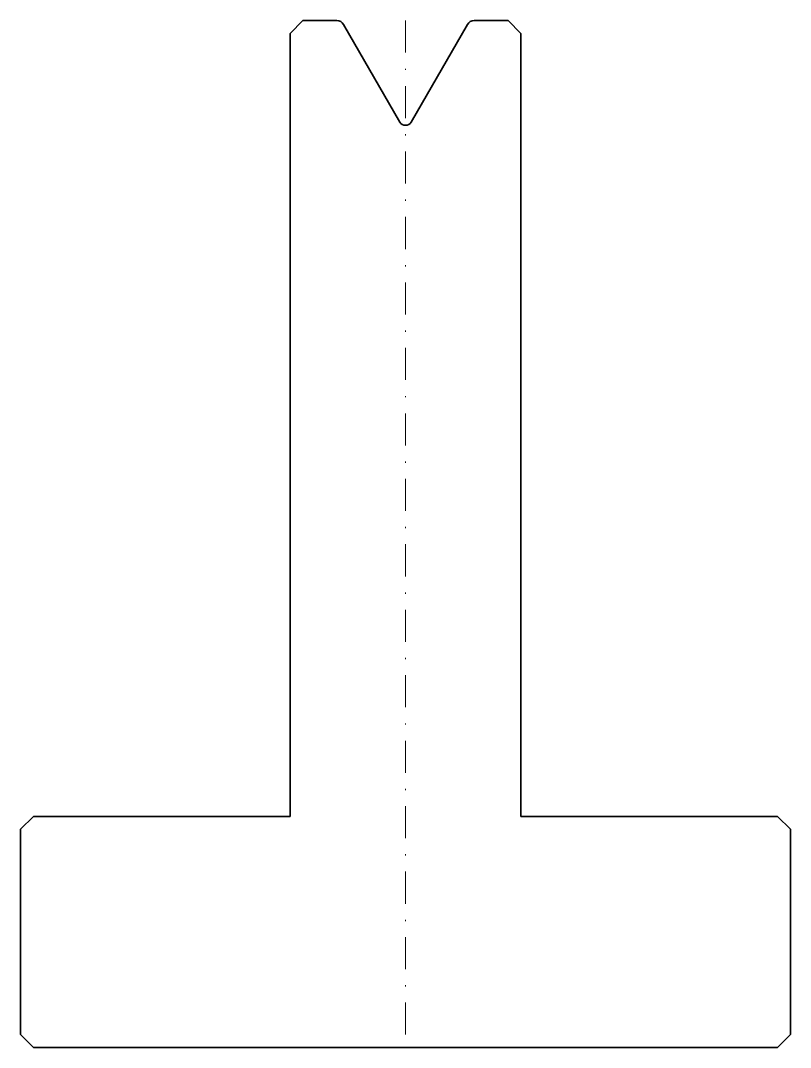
# Model space of a CAD drawing. Header units: millimetres. Extents: x -30 to 30, y 0 to 80.
import ezdxf

# ---------------------------------------------------------------- set-up
doc = ezdxf.new("R2010")
doc.units = ezdxf.units.MM
doc.header["$LTSCALE"] = 5
doc.linetypes.add('DASHDOT', pattern=[1, 0.5, -0.25, 0, -0.25])
doc.layers.add('2', color=7, linetype='Continuous', lineweight=18)

msp = doc.modelspace()

# ---------------------------------------------------------------- linework, layer by layer
at = {"layer": '2', "color": 7, "linetype": 'Continuous', "lineweight": 35}
for p, q in [((-8, 80), (-9, 79)), ((-5.346, 80), (-8, 80)), ((-0.433, 72.09), (-4.827, 79.7)), ((4.827, 79.7), (0.433, 72.09)), ((8, 80), (5.346, 80)), ((9, 79), (8, 80)), ((-9, 79), (-9, 18)), ((9, 18), (9, 79)), ((-29, 18), (-30, 17)), ((-9, 18), (-29, 18)), ((29, 18), (9, 18)), ((30, 17), (29, 18)), ((-30, 17), (-30, 1)), ((30, 1), (30, 17)), ((-30, 1), (-29, 0)), ((29, 0), (30, 1)), ((-29, 0), (29, 0))]:
    msp.add_line(p, q, dxfattribs=at)
at = {"layer": '2', "color": 7, "linetype": 'DASHDOT', "lineweight": 18}
msp.add_line((0, 80), (0, 0), dxfattribs=at)
at = {"layer": '2', "color": 7, "linetype": 'Continuous', "lineweight": 35}
for centre, radius, start, end in [((-5.346, 79.4), 0.6, 30, 90), ((5.346, 79.4), 0.6, 90, 150), ((0, 72.34), 0.5, 210, 330)]:
    msp.add_arc(centre, radius, start, end, dxfattribs=at)

doc.saveas('drawing.dxf')
